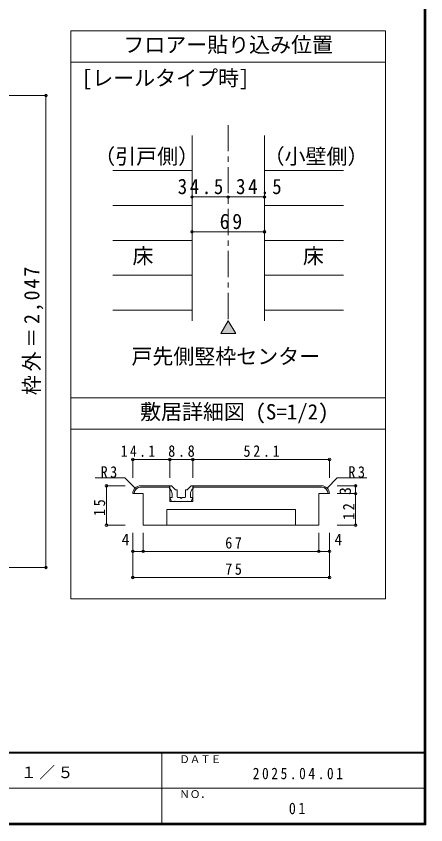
# Model space of a CAD drawing. Units: millimetres at full size, sheet at 1:5, with parts at other scales. Extents: x -957 to 993, y -689 to 708.
# Drawn here: x 602 to 993, y -689 to 82 of the extents above; entities that cross this region are included whole.
import ezdxf
from ezdxf.enums import TextEntityAlignment as Align

# ---------------------------------------------------------------- set-up
doc = ezdxf.new("R2010")
doc.units = ezdxf.units.MM
doc.header["$LTSCALE"] = 5
doc.header["$PDMODE"] = 32
doc.header["$PDSIZE"] = 2.5
doc.linetypes.add('CHAIN1', pattern=[8, 5, -1, 1, -1])
for name, color, linetype, lineweight in [('0-B_寸法', 7, 'Continuous', 9), ('F-0_補助線', 7, 'Continuous', 9), ('F-1_枠', 6, 'Continuous', 9)]:
    doc.layers.add(name, color=color, linetype=linetype, lineweight=lineweight)
doc.layers.add('F-A_文字', color=7, linetype='Continuous')
doc.styles.add('ＭＳ ゴシック', font='')
doc.styles.get('ＭＳ ゴシック').set_extended_font_data('MS Gothic')

msp = doc.modelspace()

# ---------------------------------------------------------------- linework, layer by layer
at = {"layer": '0-B_寸法'}
for p, q in [((954.334, 68.058), (654.334, 68.058)), ((654.334, 68.058), (654.334, -473.435)), ((954.334, 38.058), (654.334, 38.058)), ((630.612, 6.407), (490.612, 6.407)), ((630.612, 6.407), (630.612, -431.593)), ((769.834, -31.825), (769.834, -208.332)), ((838.834, -31.825), (838.834, -208.332)), ((694.334, -65.127), (769.834, -65.127)), ((838.834, -65.127), (914.334, -65.127)), ((769.834, -90.387), (804.334, -90.387)), ((804.334, -90.387), (838.834, -90.387)), ((694.334, -98.428), (769.834, -98.428)), ((838.834, -98.428), (914.334, -98.428)), ((769.834, -123.689), (838.834, -123.689)), ((694.334, -131.73), (769.834, -131.73)), ((838.834, -131.73), (914.334, -131.73)), ((694.334, -165.031), (769.834, -165.031)), ((838.834, -165.031), (914.334, -165.031)), ((694.334, -198.332), (769.834, -198.332)), ((838.834, -198.332), (914.334, -198.332)), ((804.334, -208.332), (797.197, -220.694)), ((804.334, -208.332), (811.472, -220.694)), ((811.472, -220.694), (797.197, -220.694)), ((954.334, -281.942), (654.334, -281.942)), ((954.334, -311.942), (654.334, -311.942)), ((713.38, -340.783), (713.38, -358.283)), ((748.63, -340.783), (713.38, -340.783)), ((748.63, -340.783), (748.63, -358.283)), ((770.63, -340.783), (748.63, -340.783)), ((770.63, -340.783), (770.63, -358.283)), ((900.88, -340.783), (770.63, -340.783)), ((900.88, -340.783), (900.88, -358.283)), ((898.683, -367.98), (908.38, -358.283)), ((908.38, -358.283), (936.417, -358.283)), ((688.38, -365.783), (688.38, -403.283)), ((688.38, -365.783), (706.093, -365.783)), ((748.63, -365.783), (720.88, -365.783)), ((748.63, -367.033), (720.88, -367.033)), ((748.38, -365.783), (749.737, -365.783)), ((748.38, -368.283), (748.38, -365.783)), ((748.63, -365.783), (748.63, -380.783)), ((753.785, -369.314), (750.621, -366.149)), ((754.315, -369.533), (755.13, -369.533)), ((755.63, -376.283), (755.63, -370.033)), ((763.63, -376.283), (763.63, -370.033)), ((764.944, -369.533), (764.13, -369.533)), ((765.474, -369.314), (768.638, -366.149)), ((893.38, -365.783), (770.63, -365.783)), ((770.63, -365.783), (770.63, -380.783)), ((893.38, -367.033), (770.63, -367.033)), ((925.88, -365.783), (908.38, -365.783)), ((925.88, -365.783), (925.88, -403.283)), ((750.13, -380.783), (748.915, -377.717)), ((750.88, -377.033), (749.38, -377.033)), ((750.88, -377.033), (750.88, -373.873)), ((758.88, -377.033), (756.38, -377.033)), ((759.63, -377.783), (758.88, -377.033)), ((760.38, -377.033), (759.63, -377.783)), ((762.88, -377.033), (760.38, -377.033)), ((768.38, -377.033), (768.38, -373.873)), ((768.38, -377.033), (769.88, -377.033)), ((925.88, -373.283), (908.38, -373.283)), ((770.63, -380.783), (748.63, -380.783)), ((752.88, -380.783), (750.13, -380.783)), ((752.88, -380.783), (753.38, -380.283)), ((753.38, -380.283), (753.88, -380.783)), ((753.88, -380.783), (765.38, -380.783)), ((868.38, -388.283), (745.88, -388.283)), ((745.88, -403.283), (745.88, -388.283)), ((868.38, -403.283), (868.38, -388.283)), ((688.38, -403.283), (706.093, -403.283)), ((723.38, -403.283), (890.88, -403.283)), ((925.88, -403.283), (908.38, -403.283)), ((713.38, -428.283), (713.38, -410.783)), ((723.38, -428.283), (723.38, -410.783)), ((890.88, -428.283), (890.88, -410.783)), ((900.88, -428.283), (900.88, -410.783)), ((630.612, -443.593), (630.612, -431.593)), ((713.38, -453.283), (713.38, -428.283)), ((900.88, -428.283), (713.38, -428.283)), ((900.88, -453.283), (900.88, -428.283)), ((630.612, -443.593), (490.612, -443.593)), ((900.88, -453.283), (713.38, -453.283))]:
    msp.add_line(p, q, dxfattribs=at)
at = {"layer": '0-B_寸法', "linetype": 'CHAIN1'}
msp.add_line((804.334, -21.825), (804.334, -208.332), dxfattribs=at)
at = {"layer": '0-B_寸法'}
for points in [[(954.334, 68.058), (954.334, -473.435), (654.334, -473.435)], [(715.576, -367.98), (705.88, -358.283), (677.639, -358.283)], [(770.88, -368.283), (770.88, -365.783), (769.522, -365.783)], [(723.38, -403.283), (723.38, -373.283), (713.38, -373.283)], [(766.38, -380.783), (769.13, -380.783), (770.344, -377.717)], [(890.88, -403.283), (890.88, -373.283), (900.88, -373.283)], [(766.38, -380.783), (765.88, -380.283), (765.38, -380.783)]]:
    msp.add_lwpolyline(points, dxfattribs=at)
for centre, radius, start, end in [((720.88, -373.283), 7.5, 90, 180), ((720.88, -373.283), 6.25, 90, 180), ((743.38, -373.873), 7.5, 0, 48.19), ((749.737, -367.033), 1.25, 45, 90), ((754.315, -368.783), 0.75, 225, 270), ((755.13, -370.033), 0.5, 360, 90), ((764.13, -370.033), 0.5, 90, 180), ((764.944, -368.783), 0.75, 270, 315), ((775.88, -373.873), 7.5, 131.81, 180), ((769.522, -367.033), 1.25, 90, 135), ((893.38, -373.283), 7.5, 0, 90), ((893.38, -373.283), 6.25, 0, 90), ((749.38, -377.533), 0.5, 90, 201.616), ((756.38, -376.283), 0.75, 180, 270), ((762.88, -376.283), 0.75, 270, 360), ((769.88, -377.533), 0.5, 338.384, 90)]:
    msp.add_arc(centre, radius, start, end, dxfattribs=at)
for p in [(630.612, 6.407), (769.834, -90.387), (804.334, -90.387), (838.834, -90.387), (769.834, -123.689), (838.834, -123.689), (713.38, -340.783), (748.63, -340.783), (770.63, -340.783), (900.88, -340.783), (688.38, -365.783), (925.88, -365.783), (925.88, -373.283), (688.38, -403.283), (925.88, -403.283), (713.38, -428.283), (723.38, -428.283), (890.88, -428.283), (900.88, -428.283), (630.612, -443.593), (713.38, -453.283), (900.88, -453.283)]:
    msp.add_point(p, dxfattribs=at)
at = {"layer": '0-B_寸法', "color": 16}
msp.add_solid([(811.472, -220.694), (804.334, -208.332), (797.197, -220.694)], dxfattribs=at)
at = {"layer": 'F-0_補助線'}
msp.add_line((741.115, -620.732), (741.115, -687.398), dxfattribs=at)
at = {"layer": 'F-1_枠'}
for p, q in [((991.115, 707.602), (991.115, -689.065)), ((991.948, 707.602), (991.948, -689.065)), ((992.782, 707.602), (992.782, -689.065)), ((992.782, -619.898), (-957.218, -619.898)), ((992.782, -620.731), (-957.218, -620.731)), ((17.782, -654.065), (991.115, -654.066)), ((992.782, -687.398), (-957.218, -687.398)), ((992.782, -688.231), (-957.218, -688.231)), ((992.782, -689.065), (-957.218, -689.065))]:
    msp.add_line(p, q, dxfattribs=at)

# ---------------------------------------------------------------- texts
at = {"layer": '0-B_寸法', "style": 'ＭＳ ゴシック'}
for s, height, p in [('フロアー貼り込み位置', 14.66, (704.334, 43.058)), ('[レールタイプ時]', 14.66, (664.675, 11.368)), ('（引戸側）', 14.66, (676.592, -63.341)), ('（小壁側）', 14.66, (838.113, -63.341)), ('床', 14.66, (713.084, -158.38)), ('床', 14.66, (875.584, -158.38)), ('戸先側竪枠センター', 14.66, (712.07, -254.074)), ('敷居詳細図 (S=1/2)', 14.66, (720.325, -306.942)), ('4', 11, (702.692, -425.783)), ('4', 11, (905.667, -425.783))]:
    msp.add_text(s, height=height, dxfattribs=at).set_placement(p, align=Align.BOTTOM_LEFT)
msp.add_text('3', height=11, rotation=90, dxfattribs=at).set_placement((924.696, -374.533), align=Align.BOTTOM_LEFT)
at = {"layer": '0-B_寸法', "attachment_point": 7, "style": 'ＭＳ ゴシック'}
for s, insert, char_height in [('\\T1.28;\\W0.9;34.5', (756.216, -87.887), 14.66), ('\\T1.28;\\W0.9;34.5', (811.853, -87.887), 14.66), ('\\T1.27;\\W0.95;69', (796.209, -121.189), 14.66), ('\\T1.38;\\W0.85;14.1', (701.975, -338.283), 11), ('\\T1.38;\\W0.9;8.8', (747.13, -338.283), 11), ('\\T1.38;\\W0.9;52.1', (818.88, -338.283), 11), ('\\T1.36;\\W0.9;R3', (682.639, -358.283), 11), ('\\T1.36;\\W0.9;R3', (918.917, -358.283), 11), ('\\T1.36;\\W0.9;67', (801.505, -425.783), 11), ('\\T1.36;\\W0.9;75', (801.505, -450.783), 11), ('\\T1.39;\\W0.85;2025.04.01', (827.782, -645.732), 11)]:
    msp.add_mtext(s, dxfattribs=dict(at, insert=insert, char_height=char_height))
at = {"layer": '0-B_寸法', "attachment_point": 7, "rotation": 90, "style": 'ＭＳ ゴシック'}
for s, insert, char_height in [('\\T1.19;\\W0.95;枠外＝2,047', (628.112, -279.344), 14.66), ('\\T1.36;\\W0.9;15', (687.196, -394.533), 11), ('\\T1.36;\\W0.9;12', (924.696, -398.283), 11)]:
    msp.add_mtext(s, dxfattribs=dict(at, insert=insert, char_height=char_height))
at = {"layer": 'F-0_補助線', "style": 'ＭＳ ゴシック'}
for s, p in [('ＤＡＴＥ', (757.782, -632.398)), ('ＮＯ．', (757.782, -665.732))]:
    msp.add_text(s, height=7.331, dxfattribs=at).set_placement(p, align=Align.BOTTOM_LEFT)
at = {"layer": 'F-0_補助線', "insert": (606.605, -645.845), "char_height": 11, "attachment_point": 7, "style": 'ＭＳ ゴシック'}
msp.add_mtext('\\T1.17;１／５', dxfattribs=at)
at = {"layer": 'F-A_文字', "insert": (862.157, -679.065), "char_height": 11, "attachment_point": 7, "style": 'ＭＳ ゴシック'}
msp.add_mtext('\\T1.36;\\W0.9;01', dxfattribs=at)

doc.saveas('drawing.dxf')
